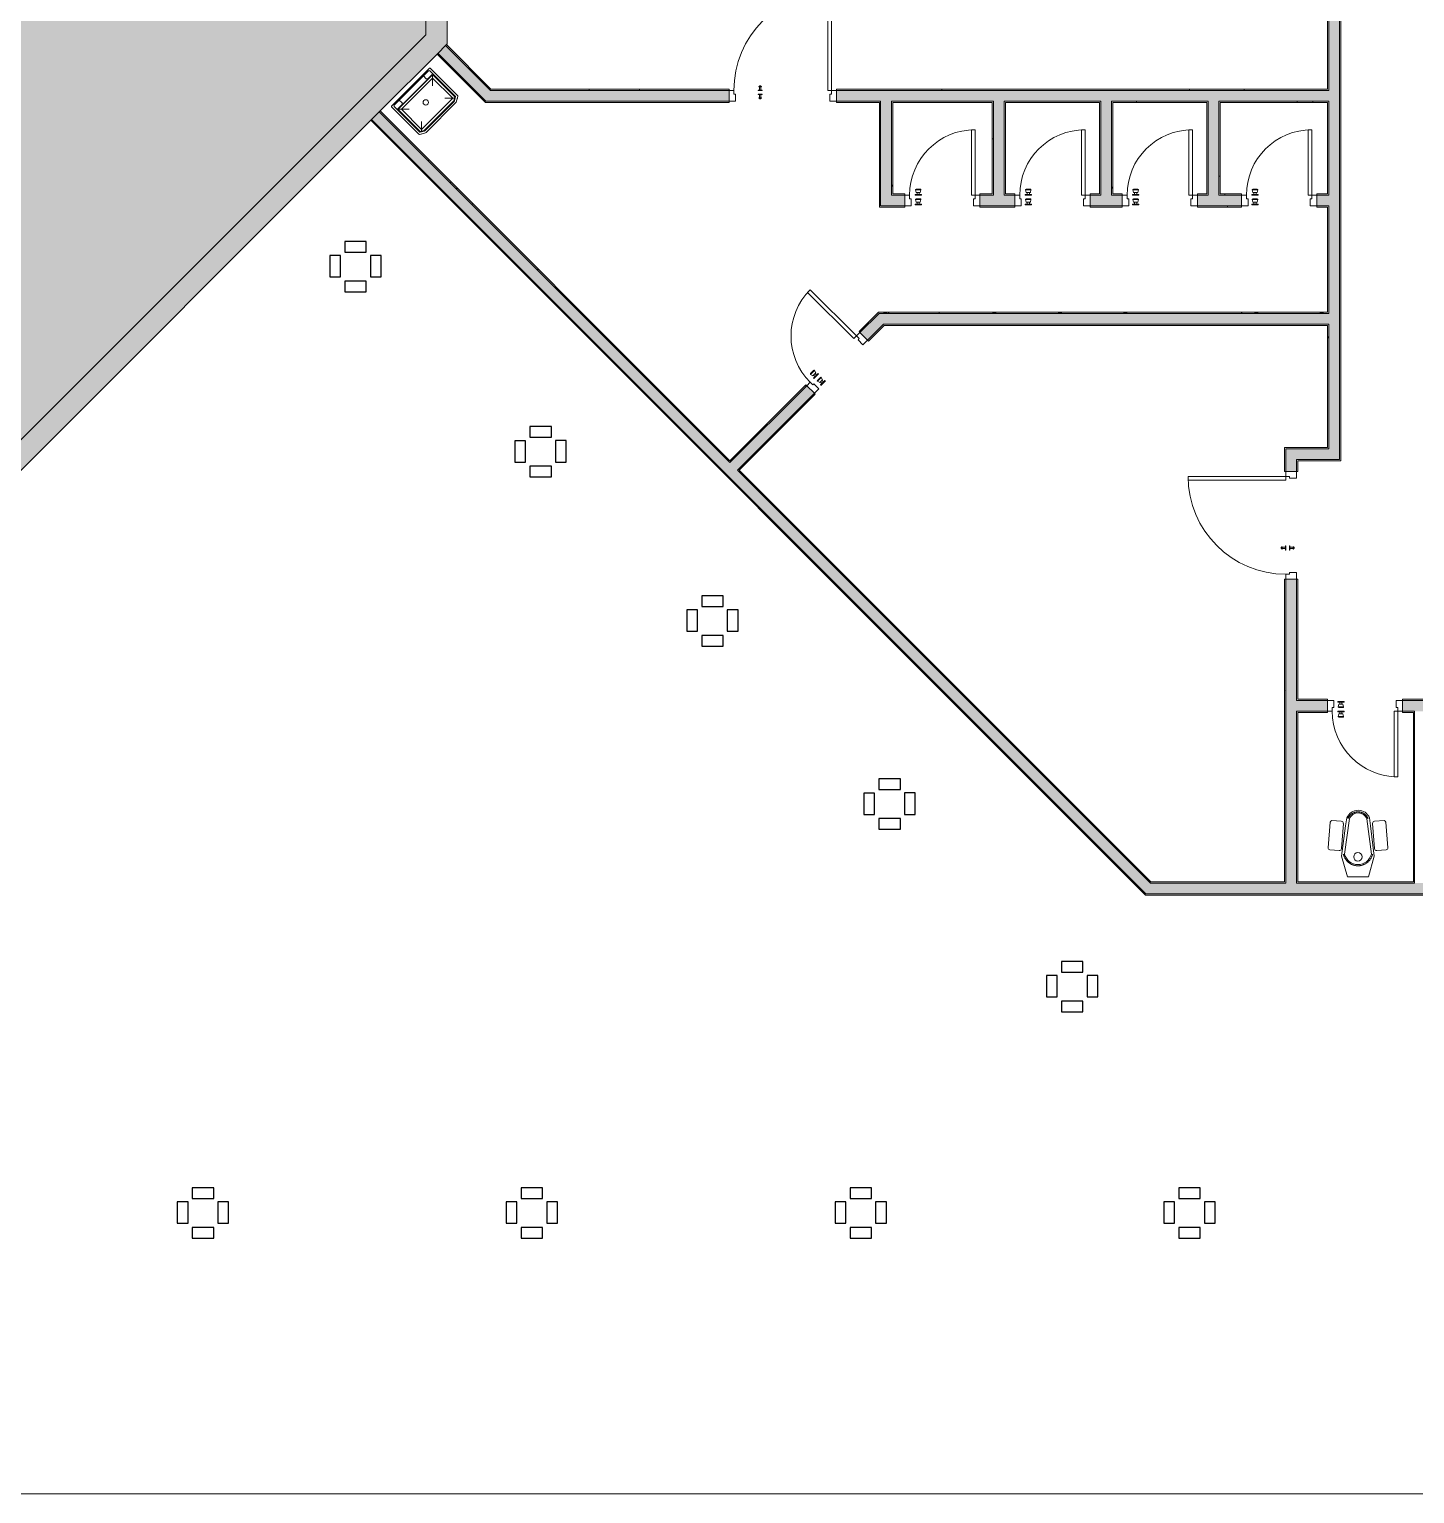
# Model space of a CAD drawing. Header units: millimetres. Extents: x -49836 to 59720, y -25216 to 39354.
# Drawn here: x 28012 to 40913, y -25216 to -11579 of the extents above; entities that cross this region are included whole.
import ezdxf

# ---------------------------------------------------------------- set-up
doc = ezdxf.new("R2010")
doc.units = ezdxf.units.MM
for name, color, linetype, lineweight in [('A-DOOR', 31, 'Continuous', 9), ('A-DOOR-FRAM', 31, 'Continuous', 18), ('A-FLOR', 192, 'Continuous', 9), ('A-FLOR-FNSH', 192, 'Continuous', 35), ('A-FLOR-PATT', 8, 'Continuous', 35), ('A-GENM', 13, 'Continuous', 9), ('A-WALL', 113, 'Continuous', 9), ('A-WALL-FNSH', 113, 'Continuous', 25), ('A-WALL-PATT', 111, 'Continuous', 25), ('P-SANR-FIXT', 6, 'Continuous', 9)]:
    doc.layers.add(name, color=color, linetype=linetype, lineweight=lineweight)
pattern_1 = [(0, (0, 0), (812.8, 203.2), [33.528, -576.072, 33.528, -576.072, -3251.2]), (0, (0, 0), (812.8, 203.2), [-1219.2, 33.528, -1185.672, 33.528, -576.072, -1422.4]), (0, (0, 0), (812.8, 203.2), [-3048, 33.528, -372.872, 33.528, -982.472]), (120, (304.8, 101.6), (-582.3764, 602.30545), [33.528, -576.072, 33.528, -576.072, -3251.2]), (120, (304.8, 101.6), (-582.3764, 602.30545), [-1219.2, 33.528, -1185.672, 33.528, -576.072, -1422.4]), (120, (304.8, 101.6), (-582.3764, 602.30545), [-3048, 33.528, -372.872, 33.528, -982.472]), (240, (406.4, 508), (-230.4236, -805.50545), [33.528, -576.072, 33.528, -576.072, -3251.2]), (240, (406.4, 508), (-230.4236, -805.50545), [-1219.2, 33.528, -1185.672, 33.528, -576.072, -1422.4]), (240, (406.4, 508), (-230.4236, -805.50545), [-3048, 33.528, -372.872, 33.528, -982.472])]

# ---------------------------------------------------------------- blocks, each defined once
blk = doc.blocks.new('Arch - 750 x 2100 mm-239390-Level 2')
at = {"layer": 'A-DOOR', "lineweight": 18}
for p, q in [((420, 960), (420, 50)), ((455, 960), (420, 960)), ((455, 50), (455, 960)), ((420, 50), (455, 50))]:
    blk.add_line(p, q, dxfattribs=at)
at = {"layer": 'A-DOOR'}
for p, q in [((-230, 53), (-230, 50)), ((-229, 53), (-230, 53)), ((-230, 53), (-190, 53)), ((-190, 50), (-230, 50)), ((-230, 50), (-229, 50)), ((-230, 15), (-230, 12)), ((-229, 15), (-230, 15)), ((-230, 15), (-190, 15)), ((-190, 12), (-230, 12)), ((-230, 12), (-229, 12)), ((-212, 83), (-221, 83)), ((-217, 83), (-217, 53)), ((-217, 12), (-217, -18)), ((-214, 83), (-207, 83)), ((-210, 83), (-212, 83)), ((-209, 83), (-210, 83)), ((-199, 83), (-209, 83)), ((-203, 53), (-203, 83)), ((-203, -18), (-203, 12)), ((-190, 53), (-191, 53)), ((-191, 50), (-190, 50)), ((-190, 15), (-191, 15)), ((-191, 12), (-190, 12)), ((-190, 50), (-190, 53)), ((-190, 12), (-190, 15)), ((-221, -18), (-212, -18)), ((-207, -18), (-214, -18)), ((-212, -18), (-210, -18)), ((-210, -18), (-209, -18)), ((-209, -18), (-199, -18))]:
    blk.add_line(p, q, dxfattribs=at)
at = {"layer": 'A-DOOR', "flags": 128}
for points in [[(-199, 83), (-199, 83), (-199, 84), (-199, 84), (-199, 85), (-199, 85), (-199, 86), (-199, 86), (-200, 86), (-200, 87), (-200, 87), (-200, 88), (-200, 88), (-200, 88), (-201, 89), (-201, 89), (-201, 90), (-201, 90), (-202, 90), (-202, 91), (-202, 91), (-203, 91), (-203, 91), (-203, 92), (-204, 92), (-204, 92), (-204, 92), (-205, 93), (-205, 93), (-206, 93), (-206, 93), (-206, 93), (-207, 93), (-207, 94), (-208, 94), (-208, 94), (-209, 94), (-209, 94), (-209, 94), (-210, 94), (-210, 94), (-211, 94), (-211, 94), (-212, 94), (-212, 94), (-212, 94), (-213, 94), (-213, 93), (-214, 93), (-214, 93), (-215, 93), (-215, 93), (-215, 93), (-216, 92), (-216, 92), (-216, 92), (-217, 92), (-217, 91), (-217, 91), (-218, 91), (-218, 90), (-218, 90), (-219, 90), (-219, 89), (-219, 89), (-219, 89), (-220, 88), (-220, 88), (-220, 87), (-220, 87), (-220, 87), (-220, 86), (-221, 86), (-221, 85), (-221, 85), (-221, 85), (-221, 84), (-221, 84), (-221, 83), (-221, 83)], [(-221, -18), (-221, -18), (-221, -19), (-221, -19), (-221, -20), (-221, -20), (-221, -21), (-221, -21), (-220, -21), (-220, -22), (-220, -22), (-220, -23), (-220, -23), (-220, -23), (-219, -24), (-219, -24), (-219, -25), (-219, -25), (-218, -25), (-218, -26), (-218, -26), (-217, -26), (-217, -26), (-217, -27), (-216, -27), (-216, -27), (-216, -27), (-215, -28), (-215, -28), (-214, -28), (-214, -28), (-214, -28), (-213, -28), (-213, -29), (-212, -29), (-212, -29), (-211, -29), (-211, -29), (-211, -29), (-210, -29), (-210, -29), (-209, -29), (-209, -29), (-208, -29), (-208, -29), (-208, -29), (-207, -29), (-207, -28), (-206, -28), (-206, -28), (-205, -28), (-205, -28), (-205, -28), (-204, -27), (-204, -27), (-204, -27), (-203, -27), (-203, -26), (-203, -26), (-202, -26), (-202, -25), (-202, -25), (-201, -25), (-201, -24), (-201, -24), (-201, -24), (-200, -23), (-200, -23), (-200, -22), (-200, -22), (-200, -22), (-200, -21), (-199, -21), (-199, -20), (-199, -20), (-199, -20), (-199, -19), (-199, -19), (-199, -18), (-199, -18)]]:
    blk.add_lwpolyline(points, dxfattribs=at)
at = {"layer": 'A-DOOR'}
blk.add_arc((455, 50), 910, 90, 180, dxfattribs=at)
at = {"layer": 'A-DOOR-FRAM'}
for p, q in [((-500, 50), (-455, 50)), ((-500, 50), (-500, -50)), ((-455, 50), (-455, 15)), ((-455, 15), (-440, 15)), ((-440, -50), (-440, 15)), ((455, 15), (440, 15)), ((440, -50), (440, 15)), ((455, 50), (455, 15)), ((500, 50), (455, 50)), ((500, -50), (500, 50)), ((-500, -50), (-440, -50)), ((500, -50), (440, -50))]:
    blk.add_line(p, q, dxfattribs=at)
blk = doc.blocks.new('Single Arch - wc-237964-Level 2')
at = {"layer": 'A-DOOR', "lineweight": 18}
for p, q in [((270, 660), (270, 50)), ((305, 660), (270, 660)), ((305, 50), (305, 660)), ((270, 50), (305, 50))]:
    blk.add_line(p, q, dxfattribs=at)
at = {"layer": 'A-DOOR'}
for p, q in [((-255, 56), (-255, 50)), ((-255, 56), (-195, 56)), ((-195, 50), (-255, 50)), ((-245, 105), (-250, 103)), ((-250, 103), (-250, 100)), ((-250, 103), (-200, 103)), ((-250, 100), (-244, 75)), ((-250, 100), (-200, 100)), ((-245, 15), (-250, 13)), ((-250, 13), (-250, 10)), ((-250, 13), (-200, 13)), ((-250, 10), (-244, -15)), ((-250, 10), (-200, 10)), ((-245, 103), (-248, 103)), ((-239, 105), (-245, 105)), ((-245, 105), (-205, 105)), ((-239, 15), (-245, 15)), ((-245, 15), (-205, 15)), ((-244, 75), (-206, 75)), ((-235, 75), (-235, 56)), ((-215, 56), (-215, 75)), ((-205, 105), (-211, 105)), ((-205, 15), (-211, 15)), ((-206, 75), (-200, 100)), ((-206, -15), (-200, 10)), ((-200, 103), (-205, 105)), ((-200, 13), (-205, 15)), ((-202, 13), (-205, 13)), ((-200, 100), (-200, 103)), ((-200, 10), (-200, 13)), ((-195, 50), (-195, 56)), ((-255, -34), (-255, -40)), ((-255, -34), (-195, -34)), ((-195, -40), (-255, -40)), ((-244, -15), (-206, -15)), ((-235, -15), (-235, -34)), ((-215, -34), (-215, -15)), ((-195, -40), (-195, -34))]:
    blk.add_line(p, q, dxfattribs=at)
blk.add_arc((305, 50), 610, 90, 180, dxfattribs=at)
at = {"layer": 'A-DOOR-FRAM'}
for p, q in [((-350, 50), (-305, 50)), ((-350, 50), (-350, -50)), ((-305, 50), (-305, 15)), ((-305, 15), (-290, 15)), ((-290, -50), (-290, 15)), ((305, 15), (290, 15)), ((290, -50), (290, 15)), ((305, 50), (305, 15)), ((350, 50), (305, 50)), ((350, -50), (350, 50)), ((-350, -50), (-290, -50)), ((350, -50), (290, -50))]:
    blk.add_line(p, q, dxfattribs=at)
blk = doc.blocks.new('Single Arch - wc-237963-Level 2')
at = {"layer": 'A-DOOR'}
for p, q in [((-255, 40), (-255, 34)), ((-255, 40), (-195, 40)), ((-195, 34), (-255, 34)), ((-244, 15), (-250, -10)), ((-206, 15), (-244, 15)), ((-235, 34), (-235, 15)), ((-215, 15), (-215, 34)), ((-200, -10), (-206, 15)), ((-195, 34), (-195, 40)), ((-255, -50), (-255, -56)), ((-255, -50), (-195, -50)), ((-195, -56), (-255, -56)), ((-250, -10), (-250, -13)), ((-200, -10), (-250, -10)), ((-250, -13), (-245, -15)), ((-200, -13), (-250, -13)), ((-244, -75), (-250, -100)), ((-250, -100), (-250, -103)), ((-200, -100), (-250, -100)), ((-250, -103), (-245, -105)), ((-200, -103), (-250, -103)), ((-248, -103), (-245, -103)), ((-245, -15), (-239, -15)), ((-205, -15), (-245, -15)), ((-245, -105), (-239, -105)), ((-205, -105), (-245, -105)), ((-206, -75), (-244, -75)), ((-235, -56), (-235, -75)), ((-215, -75), (-215, -56)), ((-211, -15), (-205, -15)), ((-211, -105), (-205, -105)), ((-200, -100), (-206, -75)), ((-205, -15), (-200, -13)), ((-205, -13), (-202, -13)), ((-205, -105), (-200, -103)), ((-200, -13), (-200, -10)), ((-200, -103), (-200, -100)), ((-195, -56), (-195, -50))]:
    blk.add_line(p, q, dxfattribs=at)
at = {"layer": 'A-DOOR', "lineweight": 18}
for p, q in [((270, -50), (305, -50)), ((270, -660), (270, -50)), ((305, -50), (305, -660)), ((305, -660), (270, -660))]:
    blk.add_line(p, q, dxfattribs=at)
at = {"layer": 'A-DOOR'}
blk.add_arc((305, -50), 610, 180, 270, dxfattribs=at)
at = {"layer": 'A-DOOR-FRAM'}
for p, q in [((-350, 50), (-290, 50)), ((-350, -50), (-350, 50)), ((-290, 50), (-290, -15)), ((290, 50), (290, -15)), ((350, 50), (290, 50)), ((350, 50), (350, -50)), ((-350, -50), (-305, -50)), ((-305, -15), (-290, -15)), ((-305, -50), (-305, -15)), ((305, -15), (290, -15)), ((305, -50), (305, -15)), ((350, -50), (305, -50))]:
    blk.add_line(p, q, dxfattribs=at)
blk = doc.blocks.new('Single Arch - wc-V4-Level 2')
at = {"layer": 'A-DOOR', "lineweight": 18}
for p, q in [((270, 660), (270, 50)), ((305, 660), (270, 660)), ((305, 50), (305, 660)), ((270, 50), (305, 50))]:
    blk.add_line(p, q, dxfattribs=at)
at = {"layer": 'A-DOOR'}
for p, q in [((-255, 56), (-255, 50)), ((-255, 56), (-195, 56)), ((-195, 50), (-255, 50)), ((-245, 105), (-250, 103)), ((-250, 103), (-250, 100)), ((-250, 103), (-200, 103)), ((-250, 100), (-244, 75)), ((-250, 100), (-200, 100)), ((-245, 15), (-250, 13)), ((-250, 13), (-250, 10)), ((-250, 13), (-200, 13)), ((-250, 10), (-244, -15)), ((-250, 10), (-200, 10)), ((-239, 105), (-245, 105)), ((-245, 105), (-205, 105)), ((-239, 15), (-245, 15)), ((-245, 15), (-205, 15)), ((-244, 75), (-206, 75)), ((-235, 75), (-235, 56)), ((-215, 56), (-215, 75)), ((-205, 105), (-211, 105)), ((-205, 15), (-211, 15)), ((-206, 75), (-200, 100)), ((-206, -15), (-200, 10)), ((-200, 103), (-205, 105)), ((-200, 13), (-205, 15)), ((-200, 100), (-200, 103)), ((-200, 10), (-200, 13)), ((-195, 50), (-195, 56)), ((-255, -34), (-255, -40)), ((-255, -34), (-195, -34)), ((-195, -40), (-255, -40)), ((-244, -15), (-206, -15)), ((-235, -15), (-235, -34)), ((-215, -34), (-215, -15)), ((-195, -40), (-195, -34))]:
    blk.add_line(p, q, dxfattribs=at)
blk.add_arc((305, 50), 610, 90, 180, dxfattribs=at)
at = {"layer": 'A-DOOR-FRAM'}
for p, q in [((-350, 50), (-305, 50)), ((-350, 50), (-350, -50)), ((-305, 50), (-305, 15)), ((-305, 15), (-290, 15)), ((-290, -50), (-290, 15)), ((305, 15), (290, 15)), ((290, -50), (290, 15)), ((305, 50), (305, 15)), ((350, 50), (305, 50)), ((350, -50), (350, 50)), ((-350, -50), (-290, -50)), ((350, -50), (290, -50))]:
    blk.add_line(p, q, dxfattribs=at)
blk = doc.blocks.new('WC- Indian - 620 x 550 mm-V6-Level 2')
at = {"layer": 'P-SANR-FIXT'}
for p, q in [((-97, 315), (-152, 123)), ((-97, 315), (-152, 123)), ((97, 315), (-97, 315)), ((97, 315), (-97, 315)), ((152, 123), (97, 315)), ((152, 123), (97, 315)), ((-278, 44), (-260, -195)), ((-278, 44), (-260, -195)), ((-175, 70), (-263, 63)), ((-175, 70), (-263, 63)), ((-136, -183), (-154, 51)), ((-136, -183), (-154, 51)), ((-152, 123), (-116, -160)), ((-152, 123), (-116, -160)), ((-84, -225), (-125, 102)), ((125, 102), (79, -230)), ((116, -160), (152, 123)), ((116, -160), (152, 123)), ((154, 51), (136, -183)), ((154, 51), (136, -183)), ((263, 63), (175, 70)), ((263, 63), (175, 70)), ((260, -195), (278, 44)), ((260, -195), (278, 44)), ((-243, -211), (-155, -204)), ((-243, -211), (-155, -204)), ((-116, -160), (-107, -235)), ((-116, -160), (-107, -235)), ((104, -235), (116, -160)), ((104, -235), (116, -160)), ((155, -204), (243, -211)), ((155, -204), (243, -211))]:
    blk.add_line(p, q, dxfattribs=at)
at = {"layer": 'P-SANR-FIXT', "flags": 128}
for points in [[(-135, 103), (-134, 108), (-133, 113), (-131, 119), (-129, 124), (-127, 129), (-124, 134), (-122, 139), (-119, 144), (-116, 148), (-113, 153), (-110, 158), (-106, 162), (-103, 166), (-99, 170), (-95, 174), (-91, 178), (-87, 181), (-82, 185), (-78, 188), (-73, 191), (-68, 194), (-63, 196), (-59, 199), (-53, 201), (-48, 203), (-43, 205), (-38, 206), (-32, 208), (-27, 209), (-22, 210), (-16, 211), (-11, 211), (-5, 212), (-2, 212)], [(2, 212), (6, 212), (11, 211), (17, 211), (22, 210), (28, 209), (33, 208), (38, 206), (44, 205), (49, 203), (54, 201), (59, 199), (64, 196), (69, 193), (74, 191), (78, 188), (83, 184), (87, 181), (91, 177), (95, 174), (99, 170), (103, 166), (107, 161), (110, 157), (113, 153), (117, 148), (119, 143), (122, 139), (125, 134), (127, 129), (129, 123), (131, 118), (133, 113), (134, 108), (135, 103)], [(-3, -291), (-6, -290), (-9, -290), (-13, -290), (-17, -289), (-21, -289), (-25, -288), (-29, -287), (-33, -286), (-36, -284), (-40, -283), (-44, -281), (-47, -279), (-51, -277), (-54, -275), (-57, -273), (-61, -271), (-64, -269), (-67, -266), (-70, -263), (-73, -261), (-75, -258), (-78, -255), (-80, -252), (-83, -248), (-85, -245), (-87, -242), (-89, -238), (-91, -235), (-92, -231), (-94, -228)], [(94, -228), (92, -231), (91, -235), (89, -238), (87, -242), (85, -245), (83, -249), (80, -252), (78, -255), (75, -258), (72, -261), (70, -264), (67, -266), (64, -269), (60, -271), (57, -273), (54, -276), (50, -278), (47, -280), (43, -281), (40, -283), (36, -284), (32, -286), (29, -287), (25, -288), (21, -289), (17, -289), (13, -290), (9, -290), (5, -290), (3, -291)], [(2, -291), (2, -291), (2, -291), (2, -291), (2, -291), (2, -291), (2, -291), (1, -291), (1, -291), (1, -291), (1, -291), (1, -291), (1, -291), (1, -291), (1, -291), (1, -291), (1, -291), (1, -291), (1, -291), (1, -291), (1, -291), (1, -291), (1, -291), (1, -291), (1, -291), (1, -291), (1, -291), (1, -291), (1, -291), (1, -291), (1, -291), (0, -291), (0, -291), (0, -291), (0, -291), (0, -291), (0, -291), (0, -291), (0, -291), (0, -291), (0, -291), (0, -291), (0, -291), (0, -291), (0, -291), (0, -291), (0, -291), (-1, -291), (-1, -291), (-1, -291), (-1, -291), (-1, -291), (-1, -291), (-1, -291), (-1, -291), (-1, -291), (-1, -291), (-1, -291), (-1, -291), (-1, -291), (-1, -291), (-1, -291), (-1, -291), (-1, -291), (-1, -291), (-1, -291), (-1, -291), (-1, -291), (-1, -291), (-1, -291), (-1, -291), (-2, -291), (-2, -291), (-2, -291), (-2, -291), (-2, -291), (-2, -291), (-2, -291)]]:
    blk.add_lwpolyline(points, dxfattribs=at)
at = {"layer": 'P-SANR-FIXT'}
for centre, radius, start, end in [((0, 73), 128, 13.0433, 166.9567), ((0, 129), 40, 0, 180), ((-258, 43), 20.3, 103.618, 178.382), ((-258, 43), 20.3, 103.618, 178.382), ((-174, 50), 20, 3.9185, 94.0815), ((-174, 50), 20, 3.9185, 94.0815), ((0, 129), 40, 180, 0), ((174, 50), 20, 85.9185, 176.0815), ((174, 50), 20, 85.9185, 176.0815), ((258, 43), 20.3, 1.618, 76.382), ((258, 43), 20.3, 1.618, 76.382), ((-240, -190), 20.5, 194.0914, 262.5701), ((-240, -190), 20.5, 194.0914, 262.5701), ((-158, -183), 21.5, 276.849, 359.151), ((-158, -183), 21.5, 276.849, 359.151), ((-2, -192), 114, 202.2273, 337.7727), ((-2, -192), 114, 202.2273, 337.7727), ((-2, -192), 89, 202.2273, 334.2802), ((158, -183), 21.5, 180.849, 263.151), ((158, -183), 21.5, 180.849, 263.151), ((240, -190), 20.5, 277.4299, 345.9086), ((240, -190), 20.5, 277.4299, 345.9086)]:
    blk.add_arc(centre, radius, start, end, dxfattribs=at)
blk = doc.blocks.new('Wash Basin -Pedestal - Wash Basin -Pedestal-190701-Level 2')
at = {"layer": 'P-SANR-FIXT'}
for p, q in [((-255, 195), (-255, -164)), ((250, 200), (-250, 200)), ((-235, -153), (-235, 180)), ((-170, 143), (-235, 143)), ((-225, 190), (225, 190)), ((218, 138), (-218, 138)), ((-210, 140), (8, 140)), ((-160, 190), (-160, 153)), ((8, 140), (210, 140)), ((160, 153), (160, 190)), ((235, 143), (170, 143)), ((235, 180), (235, -153)), ((255, -164), (255, 195)), ((-230, -153), (-230, 120)), ((-228, -154), (-228, 128)), ((-224, 134), (-205, 115)), ((205, 115), (-205, 115)), ((-205, 115), (-154, 64)), ((-205, 115), (-205, -150)), ((205, 115), (154, 64)), ((224, 134), (205, 115)), ((205, -150), (205, 115)), ((228, -154), (228, 128)), ((230, 120), (230, -153)), ((-154, -99), (-205, -150)), ((205, -150), (154, -99)), ((-250, -173), (-201, -199)), ((-237, -182), (-237, -180)), ((-233, -182), (-237, -182)), ((-200, -177), (-232, -160)), ((-193, -175), (-230, -153)), ((-205, -150), (-216, -161)), ((-205, -150), (205, -150)), ((-201, -199), (-197, -200)), ((-197, -200), (197, -200)), ((-196, -173), (196, -173)), ((193, -175), (-193, -175)), ((193, -180), (-193, -180)), ((230, -153), (193, -175)), ((197, -200), (201, -199)), ((232, -160), (200, -177)), ((201, -199), (250, -173)), ((216, -161), (205, -150)), ((237, -182), (233, -182)), ((237, -180), (237, -182))]:
    blk.add_line(p, q, dxfattribs=at)
for centre, radius, start, end in [((-250, 195), 5, 90, 180), ((-224, 179), 11, 94.7923, 175.2082), ((-210, 120), 20, 90, 180), ((-170, 153), 10, 270, 0), ((170, 153), 10, 180, 270), ((210, 120), 20, 0, 90), ((224, 179), 11, 4.7923, 85.2072), ((250, 195), 5, 0, 90), ((0, 0), 25, 90, 270), ((0, 0), 25, 270, 90), ((-244, -163), 11.1, 183.3638, 238.3821), ((-225, -153), 10, 180, 225.0002), ((-189, -161), 19.2, 235.977, 259.0226), ((192, -169), 10.7, 271.5542, 313.4463), ((225, -153), 10, 314.9998, 0), ((244, -163), 11.1, 301.6174, 356.6363)]:
    blk.add_arc(centre, radius, start, end, dxfattribs=at)
blk = doc.blocks.new('Family8 - COLUMN-V16-Level 2')
at = {"layer": 'A-GENM', "lineweight": 25}
for p, q in [((100, -64), (-100, -64)), ((-100, -64), (-100, -164)), ((100, -164), (100, -64)), ((-140, -196), (-240, -196)), ((-240, -196), (-240, -395)), ((-140, -395), (-140, -196)), ((-100, -164), (100, -164)), ((238, -195), (138, -195)), ((138, -195), (138, -395)), ((238, -395), (238, -195)), ((-240, -395), (-140, -395)), ((138, -395), (238, -395)), ((-100, -434), (-100, -534)), ((100, -434), (-100, -434)), ((-100, -534), (100, -534)), ((100, -534), (100, -434))]:
    blk.add_line(p, q, dxfattribs=at)

msp = doc.modelspace()

# ---------------------------------------------------------------- hatches: boundary and pattern name
at = {"layer": 'A-FLOR-PATT', "lineweight": 9}
h = msp.add_hatch(dxfattribs=at)
h.set_pattern_fill('FP_1', color=256, style=0, pattern_type=2)
h.set_pattern_definition([(50, (0, 0), (728.7365, -63.756), [76.2, -838.2]), (355, (0, 0), (-140.972, 764.228), [60.96, -670.56]), (100.451, (60.7, -5.3), (587.77, 700.467), [64.76, -712.36]), (46.184, (0, 203.2), (1084.316, -168.17), [114.3, -1257.3]), (96.636, (90.4, 189.2), (949.61, 989.71), [97.14, -1068.54]), (351.184, (0, 203.2), (949.62, 989.7), [91.44, -1005.84]), (21, (101.6, 152.4), (606.458, -409.061), [76.2, -838.2]), (326, (101.6, 152.4), (247.208, 736.753), [60.96, -670.56]), (71.451, (152.14, 118.3), (853.668, 327.685), [64.76, -712.36]), (37.5, (0, 0), (12.3547, 338.2201), [33.528, -628.904, 33.528, -647.192, -673.1]), (37.5, (0, 0), (12.3547, 338.2201), [-1343.152, 33.528, -639.572]), (7.5, (0, 0), (267.279, 400.722), [33.528, -354.584, 33.528, -613.664, -256.54]), (7.5, (0, 0), (267.279, 400.722), [-1035.304, 33.528, -223.012]), (327.5, (-226.57, 0), (542.3633, -22.9153), [33.528, -220.472, 33.528, -758.952, -1051.56]), (327.5, (-226.57, 0), (542.3633, -22.9153), [-1046.48, 33.528, -1018.032]), (317.5, (-328.17, 0), (592.517, 101.707), [33.528, -296.672, 33.528, -492.76, -746.76]), (317.5, (-328.17, 0), (592.517, 101.707), [-856.488, 33.528, -713.232])])
h.paths.add_polyline_path([(21310, -20203), (23132, -20203), (31704, -11630), (31704, 711), (23121, 9294), (10922, 9294), (2494, 866), (5122, -222), (12008, 6663), (21962, 6663), (29000, -375), (29000, -10329), (21962, -17368), (12008, -17368), (5122, -10482), (2345, -11633), (10915, -20203), (15168, -20203)], flags=0)
at = {"layer": 'A-WALL-PATT', "lineweight": 9}
for points in [[(31704, -11630), (31904, -11430), (31904, 768), (31704, 968), (31704, -11342)], [(23415, -20203), (31904, -11713), (31904, -11430), (23132, -20203)]]:
    msp.add_hatch(color=256, dxfattribs=at).paths.add_polyline_path(points, flags=0)
at = {"layer": 'A-WALL-PATT'}
for points in [[(40113, -15586), (40213, -15586), (40213, -3930), (40113, -3930), (40113, -15486)], [(32264, -12248), (32406, -12248), (31888, -11730), (31817, -11800), (32141, -12125)], [(36040, -13224), (36040, -12248), (35940, -12248), (35940, -13224)], [(36990, -13124), (37090, -13124), (37090, -12248), (36990, -12248), (36990, -13112)], [(37990, -13124), (38090, -13124), (38090, -12248), (37990, -12248), (37990, -13112)], [(38990, -13124), (39090, -13124), (39090, -12248), (38990, -12248), (38990, -13112)], [(38411, -19629), (38552, -19629), (31270, -12347), (31200, -12418), (37171, -18389)], [(35826, -14324), (40113, -14324), (40113, -14224), (35926, -14224)], [(39813, -15586), (40113, -15586), (40113, -15486), (39813, -15486)], [(42040, -19629), (48231, -19629), (48231, -19529), (38452, -19529), (38552, -19629), (41272, -19629)]]:
    msp.add_hatch(color=256, dxfattribs=at).paths.add_polyline_path(points, flags=0)
at = {"layer": 'A-WALL-PATT', "lineweight": 9}
h = msp.add_hatch(dxfattribs=at)
h.set_pattern_fill('FP_2', color=256, style=0, pattern_type=2)
h.set_pattern_definition(pattern_1)
h.paths.add_polyline_path([(40225, -15598), (40225, -3918), (40213, -3918), (40213, -15598)], flags=0)
h = msp.add_hatch(dxfattribs=at)
h.set_pattern_fill('FP_2', color=256, style=0, pattern_type=2)
h.set_pattern_definition(pattern_1)
h.paths.add_polyline_path([(40113, -15486), (40113, -14324), (40101, -14324), (40101, -15486)], flags=0)
h.paths.add_polyline_path([(40101, -14224), (40113, -14224), (40113, -13224), (40101, -13224), (40101, -14212)], flags=0)
h.paths.add_polyline_path([(40113, -13124), (40113, -12248), (40101, -12248), (40101, -13124)], flags=0)
h.paths.add_polyline_path([(40113, -12148), (40113, -4030), (40101, -4030), (40101, -12148)], flags=0)
h = msp.add_hatch(dxfattribs=at)
h.set_pattern_fill('FP_2', color=256, style=0, pattern_type=2)
h.set_pattern_definition(pattern_1)
h.paths.add_polyline_path([(32306, -12148), (32323, -12148), (31896, -11721), (31888, -11730), (32283, -12125)], flags=0)
h = msp.add_hatch(dxfattribs=at)
h.set_pattern_fill('FP_2', color=256, style=0, pattern_type=2)
h.set_pattern_definition(pattern_1)
h.paths.add_polyline_path([(35528, -12148), (40101, -12148), (40101, -12136), (35528, -12136)], flags=0)
h.paths.add_polyline_path([(33595, -12148), (34528, -12148), (34528, -12136), (32311, -12136), (32323, -12148)], flags=0)
h = msp.add_hatch(dxfattribs=at)
h.set_pattern_fill('FP_2', color=256, style=0, pattern_type=2)
h.set_pattern_definition(pattern_1)
h.paths.add_polyline_path([(36978, -12260), (36990, -12260), (36990, -12248), (36040, -12248), (36040, -12260), (36666, -12260)], flags=0)
h.paths.add_polyline_path([(40101, -12260), (40101, -12248), (39090, -12248), (39090, -12260), (39737, -12260)], flags=0)
h.paths.add_polyline_path([(32418, -12260), (34528, -12260), (34528, -12248), (32264, -12248), (32276, -12260)], flags=0)
h.paths.add_polyline_path([(35528, -12260), (35940, -12260), (35940, -12248), (35528, -12248)], flags=0)
h.paths.add_polyline_path([(37090, -12260), (37990, -12260), (37990, -12248), (37090, -12248)], flags=0)
h.paths.add_polyline_path([(38102, -12260), (38990, -12260), (38990, -12248), (38090, -12248), (38090, -12260)], flags=0)
at = {"layer": 'A-WALL-PATT'}
h = msp.add_hatch(color=256, dxfattribs=at)
h.paths.add_polyline_path([(40101, -12248), (40113, -12248), (40113, -12148), (35528, -12148), (35528, -12248), (39737, -12248)], flags=0)
h.paths.add_polyline_path([(32406, -12248), (34528, -12248), (34528, -12148), (32306, -12148)], flags=0)
at = {"layer": 'A-WALL-PATT', "lineweight": 9}
h = msp.add_hatch(dxfattribs=at)
h.set_pattern_fill('FP_2', color=256, style=0, pattern_type=2)
h.set_pattern_definition(pattern_1)
h.paths.add_polyline_path([(35940, -13236), (35940, -12260), (35928, -12260), (35928, -13236)], flags=0)
h = msp.add_hatch(dxfattribs=at)
h.set_pattern_fill('FP_2', color=256, style=0, pattern_type=2)
h.set_pattern_definition(pattern_1)
h.paths.add_polyline_path([(36052, -13124), (36052, -12260), (36040, -12260), (36040, -13124)], flags=0)
h = msp.add_hatch(dxfattribs=at)
h.set_pattern_fill('FP_2', color=256, style=0, pattern_type=2)
h.set_pattern_definition(pattern_1)
h.paths.add_polyline_path([(36990, -13112), (36990, -12260), (36978, -12260), (36978, -13112)], flags=0)
h = msp.add_hatch(dxfattribs=at)
h.set_pattern_fill('FP_2', color=256, style=0, pattern_type=2)
h.set_pattern_definition(pattern_1)
h.paths.add_polyline_path([(38102, -13112), (38102, -12260), (38090, -12260), (38090, -13112)], flags=0)
h = msp.add_hatch(dxfattribs=at)
h.set_pattern_fill('FP_2', color=256, style=0, pattern_type=2)
h.set_pattern_definition(pattern_1)
h.paths.add_polyline_path([(39102, -13112), (39102, -12260), (39090, -12260), (39090, -13112)], flags=0)
h = msp.add_hatch(dxfattribs=at)
h.set_pattern_fill('FP_2', color=256, style=0, pattern_type=2)
h.set_pattern_definition(pattern_1)
h.paths.add_polyline_path([(38452, -19529), (38469, -19529), (34616, -15676), (34607, -15684), (37312, -18389)], flags=0)
h.paths.add_polyline_path([(34537, -15613), (34545, -15605), (31279, -12339), (31270, -12347), (34180, -15257)], flags=0)
h = msp.add_hatch(dxfattribs=at)
h.set_pattern_fill('FP_2', color=256, style=0, pattern_type=2)
h.set_pattern_definition(pattern_1)
h.paths.add_polyline_path([(38406, -19641), (38423, -19641), (31200, -12418), (31191, -12426), (37154, -18389)], flags=0)
h = msp.add_hatch(dxfattribs=at)
h.set_pattern_fill('FP_2', color=256, style=0, pattern_type=2)
h.set_pattern_definition(pattern_1)
h.paths.add_polyline_path([(40001, -13236), (40101, -13236), (40101, -13224), (40001, -13224)], flags=0)
h.paths.add_polyline_path([(35940, -13236), (36165, -13236), (36165, -13224), (35940, -13224)], flags=0)
h.paths.add_polyline_path([(38969, -13236), (39301, -13236), (39301, -13224), (38890, -13224), (38890, -13236)], flags=0)
h.paths.add_polyline_path([(36865, -13236), (37190, -13236), (37190, -13224), (36865, -13224)], flags=0)
h.paths.add_polyline_path([(38190, -13236), (38190, -13224), (37890, -13224), (37890, -13236)], flags=0)
at = {"layer": 'A-WALL-PATT'}
h = msp.add_hatch(color=256, dxfattribs=at)
h.paths.add_polyline_path([(40113, -13224), (40113, -13124), (40001, -13124), (40001, -13224), (40101, -13224)], flags=0)
h.paths.add_polyline_path([(36052, -13224), (36165, -13224), (36165, -13124), (36040, -13124), (36040, -13224)], flags=0)
h.paths.add_polyline_path([(36865, -13224), (37190, -13224), (37190, -13124), (36865, -13124)], flags=0)
h.paths.add_polyline_path([(37890, -13224), (38190, -13224), (38190, -13124), (37890, -13124)], flags=0)
h.paths.add_polyline_path([(39301, -13224), (39301, -13124), (38890, -13124), (38890, -13224), (38969, -13224)], flags=0)
at = {"layer": 'A-WALL-PATT', "lineweight": 9}
h = msp.add_hatch(dxfattribs=at)
h.set_pattern_fill('FP_2', color=256, style=0, pattern_type=2)
h.set_pattern_definition(pattern_1)
h.paths.add_polyline_path([(40001, -13124), (40101, -13124), (40101, -13112), (40001, -13112)], flags=0)
h.paths.add_polyline_path([(36052, -13124), (36165, -13124), (36165, -13112), (36052, -13112)], flags=0)
h.paths.add_polyline_path([(36865, -13124), (36990, -13124), (36990, -13112), (36865, -13112)], flags=0)
h.paths.add_polyline_path([(39090, -13124), (39301, -13124), (39301, -13112), (39090, -13112)], flags=0)
h.paths.add_polyline_path([(37190, -13124), (37190, -13112), (37090, -13112), (37090, -13124)], flags=0)
h.paths.add_polyline_path([(38990, -13124), (38990, -13112), (38890, -13112), (38890, -13124), (38969, -13124)], flags=0)
h.paths.add_polyline_path([(37890, -13124), (37990, -13124), (37990, -13112), (37890, -13112)], flags=0)
h.paths.add_polyline_path([(38190, -13124), (38190, -13112), (38090, -13112), (38090, -13124)], flags=0)
h = msp.add_hatch(dxfattribs=at)
h.set_pattern_fill('FP_2', color=256, style=0, pattern_type=2)
h.set_pattern_definition(pattern_1)
h.paths.add_polyline_path([(34545, -15605), (35252, -14898), (35244, -14889), (34537, -15596)], flags=0)
h.paths.add_polyline_path([(35747, -14403), (35926, -14224), (35909, -14224), (35739, -14394)], flags=0)
h = msp.add_hatch(dxfattribs=at)
h.set_pattern_fill('FP_2', color=256, style=0, pattern_type=2)
h.set_pattern_definition(pattern_1)
h.paths.add_polyline_path([(36666, -14224), (40101, -14224), (40101, -14212), (35921, -14212), (35909, -14224), (35926, -14224)], flags=0)
at = {"layer": 'A-WALL-PATT'}
h = msp.add_hatch(color=256, dxfattribs=at)
h.paths.add_polyline_path([(34607, -15684), (35323, -14968), (35252, -14898), (34537, -15613)], flags=0)
h.paths.add_polyline_path([(35818, -14473), (35967, -14324), (35826, -14324), (35747, -14403)], flags=0)
at = {"layer": 'A-WALL-PATT', "lineweight": 9}
h = msp.add_hatch(dxfattribs=at)
h.set_pattern_fill('FP_2', color=256, style=0, pattern_type=2)
h.set_pattern_definition(pattern_1)
h.paths.add_polyline_path([(34624, -15684), (35331, -14977), (35323, -14968), (34616, -15676)], flags=0)
h.paths.add_polyline_path([(35826, -14482), (35972, -14336), (35955, -14336), (35818, -14474)], flags=0)
h = msp.add_hatch(dxfattribs=at)
h.set_pattern_fill('FP_2', color=256, style=0, pattern_type=2)
h.set_pattern_definition(pattern_1)
h.paths.add_polyline_path([(39713, -19517), (39713, -16698), (39701, -16698), (39701, -19517)], flags=0)
h.paths.add_polyline_path([(39701, -15698), (39713, -15698), (39713, -15474), (39701, -15474)], flags=0)
at = {"layer": 'A-WALL-PATT'}
h = msp.add_hatch(color=256, dxfattribs=at)
h.paths.add_polyline_path([(39713, -19529), (39813, -19529), (39813, -16698), (39713, -16698), (39713, -19517)], flags=0)
h.paths.add_polyline_path([(39713, -15698), (39813, -15698), (39813, -15486), (39713, -15486)], flags=0)
h = msp.add_hatch(color=256, dxfattribs=at)
h.paths.add_polyline_path([(40101, -17929), (40101, -17829), (39813, -17829), (39813, -17929), (39825, -17929)], flags=0)
h.paths.add_polyline_path([(43213, -17929), (43213, -17829), (43101, -17829), (43101, -17929), (43201, -17929)], flags=0)
h.paths.add_polyline_path([(41013, -17929), (41301, -17929), (41301, -17829), (40801, -17829), (40801, -17929), (40913, -17929)], flags=0)
h.paths.add_polyline_path([(42113, -17929), (42401, -17929), (42401, -17829), (42001, -17829), (42001, -17929), (42040, -17929)], flags=0)
at = {"layer": 'A-WALL-PATT', "lineweight": 9}
h = msp.add_hatch(dxfattribs=at)
h.set_pattern_fill('FP_2', color=256, style=0, pattern_type=2)
h.set_pattern_definition(pattern_1)
h.paths.add_polyline_path([(38423, -19641), (48243, -19641), (48243, -19629), (38411, -19629)], flags=0)
h = msp.add_hatch(dxfattribs=at)
h.set_pattern_fill('FP_2', color=256, style=0, pattern_type=2)
h.set_pattern_definition(pattern_1)
h.paths.add_polyline_path([(48131, -19529), (48131, -19517), (43313, -19517), (43313, -19529), (45879, -19529)], flags=0)
h.paths.add_polyline_path([(39713, -19529), (39713, -19517), (38457, -19517), (38469, -19529)], flags=0)
h.paths.add_polyline_path([(39813, -19529), (40913, -19529), (40913, -19517), (39813, -19517)], flags=0)
h.paths.add_polyline_path([(43213, -19529), (43213, -19517), (42213, -19517), (42213, -19529), (42808, -19529)], flags=0)
h.paths.add_polyline_path([(41013, -19529), (42113, -19529), (42113, -19517), (41013, -19517)], flags=0)

# ---------------------------------------------------------------- linework, layer by layer
at = {"layer": 'A-FLOR'}
msp.add_line((-41881, -25216), (50095, -25216), dxfattribs=at)
at = {"layer": 'A-FLOR-FNSH', "color": 1, "lineweight": 18}
msp.add_line((31704, -11630), (31704, 711), dxfattribs=at)
at = {"layer": 'A-WALL', "color": 1, "lineweight": 18}
for p, q in [((31904, -11713), (31904, -1824)), ((31704, -11630), (23132, -20203)), ((31896, -11721), (31904, -11713)), ((31279, -12339), (31809, -11809)), ((34528, -12248), (34528, -12148)), ((35528, -12148), (35528, -12248)), ((23215, -20403), (31191, -12426)), ((36165, -13224), (36165, -13124)), ((36865, -13124), (36865, -13224)), ((37190, -13224), (37190, -13124)), ((37890, -13124), (37890, -13224)), ((38190, -13224), (38190, -13124)), ((38890, -13124), (38890, -13224)), ((39301, -13224), (39301, -13124)), ((40001, -13124), (40001, -13224)), ((35747, -14403), (35818, -14473)), ((35323, -14968), (35252, -14898)), ((39713, -15698), (39813, -15698)), ((39813, -16698), (39713, -16698)), ((40101, -17929), (40101, -17829)), ((40801, -17829), (40801, -17929))]:
    msp.add_line(p, q, dxfattribs=at)
at = {"layer": 'A-WALL'}
for p, q in [((40213, -3930), (40213, -15586)), ((40113, -4030), (40113, -12148)), ((31809, -11809), (31896, -11721)), ((32264, -12248), (31817, -11800)), ((32306, -12148), (31888, -11730)), ((34528, -12248), (32264, -12248)), ((34528, -12148), (32306, -12148)), ((40113, -12148), (35528, -12148)), ((35940, -12248), (35528, -12248)), ((35940, -12248), (35940, -13224)), ((36990, -12248), (36040, -12248)), ((36040, -12248), (36040, -13124)), ((36990, -12248), (36990, -13124)), ((37990, -12248), (37090, -12248)), ((37090, -12248), (37090, -13124)), ((37990, -12248), (37990, -13124)), ((38990, -12248), (38090, -12248)), ((38090, -12248), (38090, -13124)), ((38990, -12248), (38990, -13124)), ((40113, -12248), (39090, -12248)), ((39090, -12248), (39090, -13124)), ((40113, -12248), (40113, -13124)), ((31279, -12339), (31191, -12426)), ((31270, -12347), (34537, -15613)), ((31200, -12418), (38411, -19629)), ((36165, -13224), (35940, -13224)), ((36165, -13124), (36040, -13124)), ((36990, -13124), (36865, -13124)), ((37190, -13224), (36865, -13224)), ((37190, -13124), (37090, -13124)), ((37990, -13124), (37890, -13124)), ((38190, -13224), (37890, -13224)), ((38190, -13124), (38090, -13124)), ((38990, -13124), (38890, -13124)), ((39301, -13224), (38890, -13224)), ((39301, -13124), (39090, -13124)), ((40113, -13124), (40001, -13124)), ((40113, -13224), (40001, -13224)), ((40113, -13224), (40113, -14224)), ((35747, -14403), (35926, -14224)), ((35926, -14224), (40113, -14224)), ((35967, -14324), (35818, -14473)), ((35967, -14324), (40113, -14324)), ((40113, -14324), (40113, -15486)), ((35252, -14898), (34537, -15613)), ((35323, -14968), (34607, -15684)), ((39713, -15698), (39713, -15486)), ((40113, -15486), (39713, -15486)), ((39813, -15698), (39813, -15586)), ((40213, -15586), (39813, -15586)), ((34607, -15684), (38452, -19529)), ((39713, -19529), (39713, -16698)), ((39813, -17829), (39813, -16698)), ((39813, -17829), (40101, -17829)), ((40801, -17829), (41301, -17829)), ((39813, -19529), (39813, -17929)), ((39813, -17929), (40101, -17929)), ((40801, -17929), (40913, -17929)), ((40913, -19529), (40913, -17929)), ((38411, -19629), (48231, -19629)), ((38452, -19529), (39713, -19529)), ((39813, -19529), (40913, -19529))]:
    msp.add_line(p, q, dxfattribs=at)
at = {"layer": 'A-WALL-FNSH', "color": 7, "lineweight": 18}
for p, q in [((40225, -15598), (40225, -3918)), ((40101, -4042), (40101, -12136)), ((32311, -12136), (31896, -11721)), ((31809, -11809), (32259, -12260)), ((34528, -12136), (32311, -12136)), ((34528, -12148), (34528, -12136)), ((40101, -12136), (35528, -12136)), ((35528, -12136), (35528, -12148)), ((32259, -12260), (34528, -12260)), ((34528, -12260), (34528, -12248)), ((35528, -12248), (35528, -12260)), ((35528, -12260), (35928, -12260)), ((35928, -12260), (35928, -13236)), ((36052, -12260), (36978, -12260)), ((36052, -13112), (36052, -12260)), ((36978, -12260), (36978, -13112)), ((37102, -12260), (37978, -12260)), ((37102, -13112), (37102, -12260)), ((37978, -12260), (37978, -13112)), ((38102, -12260), (38978, -12260)), ((38102, -13112), (38102, -12260)), ((38978, -12260), (38978, -13112)), ((39102, -12260), (40101, -12260)), ((39102, -13112), (39102, -12260)), ((40101, -12260), (40101, -13112)), ((34537, -15596), (31279, -12339)), ((31191, -12426), (38406, -19641)), ((36165, -13112), (36052, -13112)), ((36165, -13124), (36165, -13112)), ((36165, -13236), (36165, -13224)), ((36978, -13112), (36865, -13112)), ((36865, -13112), (36865, -13124)), ((36865, -13224), (36865, -13236)), ((37190, -13112), (37102, -13112)), ((37190, -13124), (37190, -13112)), ((37190, -13236), (37190, -13224)), ((37978, -13112), (37890, -13112)), ((37890, -13112), (37890, -13124)), ((37890, -13224), (37890, -13236)), ((38190, -13112), (38102, -13112)), ((38190, -13124), (38190, -13112)), ((38190, -13236), (38190, -13224)), ((38978, -13112), (38890, -13112)), ((38890, -13112), (38890, -13124)), ((38890, -13224), (38890, -13236)), ((39301, -13112), (39102, -13112)), ((39301, -13124), (39301, -13112)), ((39301, -13236), (39301, -13224)), ((40101, -13112), (40001, -13112)), ((40001, -13112), (40001, -13124)), ((40001, -13224), (40001, -13236)), ((35928, -13236), (36165, -13236)), ((36865, -13236), (37190, -13236)), ((37890, -13236), (38190, -13236)), ((38890, -13236), (39301, -13236)), ((40001, -13236), (40101, -13236)), ((40101, -13236), (40101, -14212)), ((35921, -14212), (35739, -14394)), ((40101, -14212), (35921, -14212)), ((35739, -14394), (35747, -14403)), ((35826, -14482), (35972, -14336)), ((35972, -14336), (40101, -14336)), ((40101, -14336), (40101, -15474)), ((35818, -14473), (35826, -14482)), ((35244, -14889), (34537, -15596)), ((34624, -15684), (35331, -14977)), ((35252, -14898), (35244, -14889)), ((35331, -14977), (35323, -14968)), ((39701, -15474), (39701, -15698)), ((40101, -15474), (39701, -15474)), ((39825, -15698), (39825, -15598)), ((39825, -15598), (40225, -15598)), ((38457, -19517), (34624, -15684)), ((39701, -15698), (39713, -15698)), ((39813, -15698), (39825, -15698)), ((39701, -16698), (39701, -19517)), ((39713, -16698), (39701, -16698)), ((39825, -16698), (39813, -16698)), ((39825, -17817), (39825, -16698)), ((40101, -17817), (39825, -17817)), ((40101, -17829), (40101, -17817)), ((41301, -17817), (40801, -17817)), ((40801, -17817), (40801, -17829)), ((39825, -19517), (39825, -17941)), ((39825, -17941), (40101, -17941)), ((40101, -17941), (40101, -17929)), ((40801, -17929), (40801, -17941)), ((40801, -17941), (40901, -17941)), ((40901, -17941), (40901, -19517)), ((39701, -19517), (38457, -19517)), ((40901, -19517), (39825, -19517)), ((38406, -19641), (48243, -19641))]:
    msp.add_line(p, q, dxfattribs=at)

# ---------------------------------------------------------------- block references
at = {"layer": 'A-DOOR'}
for name, p in [('Arch - 750 x 2100 mm-239390-Level 2', (35028, -12198)), ('Single Arch - wc-237964-Level 2', (36515, -13174)), ('Single Arch - wc-237964-Level 2', (37540, -13174)), ('Single Arch - wc-237964-Level 2', (38540, -13174)), ('Single Arch - wc-237964-Level 2', (39651, -13174)), ('Single Arch - wc-237963-Level 2', (40451, -17879))]:
    msp.add_blockref(name, p, dxfattribs=at)
for name, p, rotation in [('Single Arch - wc-V4-Level 2', (35535, -14686), 45.00000000000202), ('Arch - 750 x 2100 mm-239390-Level 2', (39763, -16198), 90)]:
    msp.add_blockref(name, p, dxfattribs=dict(at, rotation=rotation))
at = {"layer": 'A-GENM'}
for p in [(31050, -13490), (32774, -15214), (34374, -16790), (36024, -18495), (37724, -20195), (29630, -22303), (32692, -22303), (35755, -22303), (38817, -22303)]:
    msp.add_blockref('Family8 - COLUMN-V16-Level 2', p, dxfattribs=at)
at = {"layer": 'P-SANR-FIXT'}
for name, p, rotation in [('Wash Basin -Pedestal - Wash Basin -Pedestal-190701-Level 2', (31704, -12260), 45), ('WC- Indian - 620 x 550 mm-V6-Level 2', (40385, -19157), 180)]:
    msp.add_blockref(name, p, dxfattribs=dict(at, rotation=rotation))

doc.saveas('drawing.dxf')
